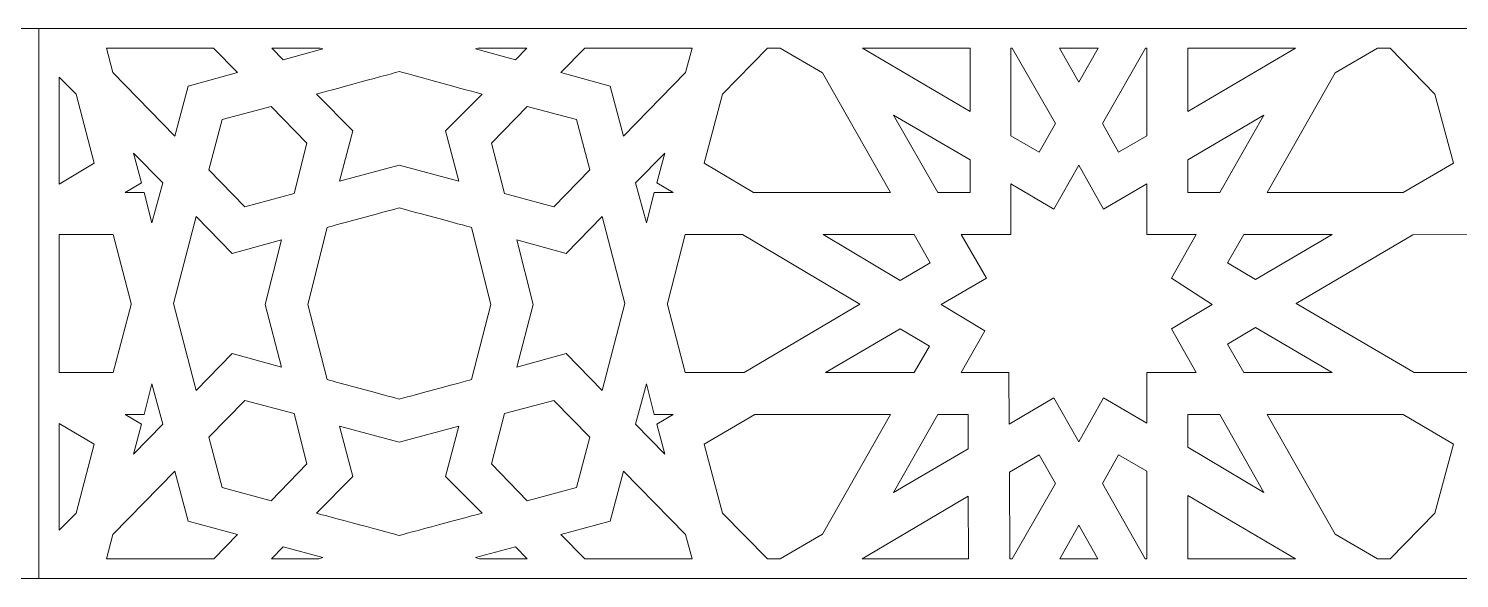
# Model space of a CAD drawing. Header units: millimetres. Extents: x -1689 to 1282, y -352 to 737.
# Drawn here: x 411.1 to 593.4, y -162.8 to -92.8 of the extents above; entities that cross this region are included whole.
import ezdxf

# ---------------------------------------------------------------- set-up
doc = ezdxf.new("R2010")
doc.units = ezdxf.units.MM
doc.header["$MEASUREMENT"] = 0
doc.layers.add('layer 1', color=7, linetype='Continuous')

msp = doc.modelspace()

# ---------------------------------------------------------------- linework, layer by layer
at = {"layer": 'layer 1', "color": 240, "lineweight": 18}
for points, knots in [([(412.3958, -92.8069), (412.3958, -92.8069), (147.3958, -92.8069), (147.3958, -92.8069), (147.3958, -92.8069), (147.3958, -92.8069), (147.3958, -162.8069), (147.3958, -162.8069), (147.3958, -162.8069), (147.3958, -162.8069), (412.3958, -162.8069), (412.3958, -162.8069), (412.3958, -162.8069), (412.3958, -162.8069), (412.3958, -92.8069), (412.3958, -92.8069)], [0, 0, 0, 0, 0.2, 0.2, 0.2, 0.2, 0.4, 0.4, 0.4, 0.4, 0.6, 0.6, 0.6, 0.6, 1, 1, 1, 1]), ([(677.3958, -92.8069), (677.3958, -92.8069), (412.3958, -92.8069), (412.3958, -92.8069), (412.3958, -92.8069), (412.3958, -92.8069), (412.3958, -162.8069), (412.3958, -162.8069), (412.3958, -162.8069), (412.3958, -162.8069), (677.3958, -162.8069), (677.3958, -162.8069), (677.3958, -162.8069), (677.3958, -162.8069), (677.3958, -92.8069), (677.3958, -92.8069)], [0, 0, 0, 0, 0.2, 0.2, 0.2, 0.2, 0.4, 0.4, 0.4, 0.4, 0.6, 0.6, 0.6, 0.6, 1, 1, 1, 1]), ([(421.0141, -95.3069), (421.0141, -95.3069), (434.6646, -95.3069), (434.6646, -95.3069), (434.6646, -95.3069), (434.6646, -95.3069), (437.7191, -98.3963), (437.7191, -98.3963), (437.7191, -98.3963), (437.7191, -98.3963), (431.4383, -100.1253), (431.4383, -100.1253), (431.4383, -100.1253), (431.4383, -100.1253), (429.7473, -106.5119), (429.7473, -106.5119), (429.7473, -106.5119), (429.7473, -106.5119), (421.8237, -98.3963), (421.8237, -98.3963), (421.8237, -98.3963), (421.8237, -98.3963), (421.0141, -95.3069), (421.0141, -95.3069)], [0, 0, 0, 0, 0.14285714, 0.14285714, 0.14285714, 0.14285714, 0.28571429, 0.28571429, 0.28571429, 0.28571429, 0.42857143, 0.42857143, 0.42857143, 0.42857143, 0.57142857, 0.57142857, 0.57142857, 0.57142857, 0.71428571, 0.71428571, 0.71428571, 0.71428571, 1, 1, 1, 1]), ([(442.0704, -95.3069), (442.0704, -95.3069), (448.258, -95.3069), (448.258, -95.3069), (448.258, -95.3069), (448.258, -95.3069), (448.5895, -95.3969), (448.5895, -95.3969), (448.5895, -95.3969), (448.5895, -95.3969), (443.5167, -96.7731), (443.5167, -96.7731), (443.5167, -96.7731), (443.5167, -96.7731), (442.0704, -95.3069), (442.0704, -95.3069)], [0, 0, 0, 0, 0.2, 0.2, 0.2, 0.2, 0.4, 0.4, 0.4, 0.4, 0.6, 0.6, 0.6, 0.6, 1, 1, 1, 1]), ([(468.3844, -95.3069), (468.3844, -95.3069), (474.5719, -95.3069), (474.5719, -95.3069), (474.5719, -95.3069), (474.5719, -95.3069), (473.1257, -96.7731), (473.1257, -96.7731), (473.1257, -96.7731), (473.1257, -96.7731), (468.0529, -95.3969), (468.0529, -95.3969), (468.0529, -95.3969), (468.0529, -95.3969), (468.3844, -95.3069), (468.3844, -95.3069)], [0, 0, 0, 0, 0.2, 0.2, 0.2, 0.2, 0.4, 0.4, 0.4, 0.4, 0.6, 0.6, 0.6, 0.6, 1, 1, 1, 1]), ([(481.9777, -95.3069), (481.9777, -95.3069), (495.628, -95.3069), (495.628, -95.3069), (495.628, -95.3069), (495.628, -95.3069), (494.8184, -98.3963), (494.8184, -98.3963), (494.8184, -98.3963), (494.8184, -98.3963), (486.895, -106.5119), (486.895, -106.5119), (486.895, -106.5119), (486.895, -106.5119), (485.2042, -100.1253), (485.2042, -100.1253), (485.2042, -100.1253), (485.2042, -100.1253), (478.9232, -98.3963), (478.9232, -98.3963), (478.9232, -98.3963), (478.9232, -98.3963), (481.9777, -95.3069), (481.9777, -95.3069)], [0, 0, 0, 0, 0.14285714, 0.14285714, 0.14285714, 0.14285714, 0.28571429, 0.28571429, 0.28571429, 0.28571429, 0.42857143, 0.42857143, 0.42857143, 0.42857143, 0.57142857, 0.57142857, 0.57142857, 0.57142857, 0.71428571, 0.71428571, 0.71428571, 0.71428571, 1, 1, 1, 1]), ([(505.2465, -95.3069), (505.2465, -95.3069), (506.8615, -95.3069), (506.8615, -95.3069), (506.8615, -95.3069), (506.8615, -95.3069), (512.2596, -98.4491), (512.2596, -98.4491), (512.2596, -98.4491), (512.2596, -98.4491), (520.9078, -113.6927), (520.9078, -113.6927), (520.9078, -113.6927), (520.9078, -113.6927), (503.4666, -113.6927), (503.4666, -113.6927), (503.4666, -113.6927), (503.4666, -113.6927), (497.186, -109.9523), (497.186, -109.9523), (497.186, -109.9523), (497.186, -109.9523), (499.5052, -101.1485), (499.5052, -101.1485), (499.5052, -101.1485), (499.5052, -101.1485), (505.2465, -95.3069), (505.2465, -95.3069)], [0, 0, 0, 0, 0.125, 0.125, 0.125, 0.125, 0.25, 0.25, 0.25, 0.25, 0.375, 0.375, 0.375, 0.375, 0.5, 0.5, 0.5, 0.5, 0.625, 0.625, 0.625, 0.625, 0.75, 0.75, 0.75, 0.75, 1, 1, 1, 1]), ([(517.3341, -95.3069), (517.3341, -95.3069), (531.0536, -95.3069), (531.0536, -95.3069), (531.0536, -95.3069), (531.0536, -95.3069), (531.0536, -103.3715), (531.0536, -103.3715), (531.0536, -103.3715), (531.0536, -103.3715), (517.3341, -95.3069), (517.3341, -95.3069)], [0, 0, 0, 0, 0.25, 0.25, 0.25, 0.25, 0.5, 0.5, 0.5, 0.5, 1, 1, 1, 1]), ([(536.2718, -95.3069), (536.2718, -95.3069), (536.4423, -95.3069), (536.4423, -95.3069), (536.4423, -95.3069), (536.4423, -95.3069), (541.9244, -104.8889), (541.9244, -104.8889), (541.9244, -104.8889), (541.9244, -104.8889), (539.8468, -108.5233), (539.8468, -108.5233), (539.8468, -108.5233), (539.8468, -108.5233), (536.2718, -106.4591), (536.2718, -106.4591), (536.2718, -106.4591), (536.2718, -106.4591), (536.2718, -95.3069), (536.2718, -95.3069)], [0, 0, 0, 0, 0.16666667, 0.16666667, 0.16666667, 0.16666667, 0.33333333, 0.33333333, 0.33333333, 0.33333333, 0.5, 0.5, 0.5, 0.5, 0.66666667, 0.66666667, 0.66666667, 0.66666667, 1, 1, 1, 1]), ([(542.4664, -95.3069), (542.4664, -95.3069), (547.3732, -95.3069), (547.3732, -95.3069), (547.3732, -95.3069), (547.3732, -95.3069), (544.9198, -99.6313), (544.9198, -99.6313), (544.9198, -99.6313), (544.9198, -99.6313), (542.4664, -95.3069), (542.4664, -95.3069)], [0, 0, 0, 0, 0.25, 0.25, 0.25, 0.25, 0.5, 0.5, 0.5, 0.5, 1, 1, 1, 1]), ([(553.3975, -95.3069), (553.3975, -95.3069), (553.568, -95.3069), (553.568, -95.3069), (553.568, -95.3069), (553.568, -95.3069), (553.568, -106.4591), (553.568, -106.4591), (553.568, -106.4591), (553.568, -106.4591), (549.993, -108.5233), (549.993, -108.5233), (549.993, -108.5233), (549.993, -108.5233), (547.9154, -104.8889), (547.9154, -104.8889), (547.9154, -104.8889), (547.9154, -104.8889), (553.3975, -95.3069), (553.3975, -95.3069)], [0, 0, 0, 0, 0.16666667, 0.16666667, 0.16666667, 0.16666667, 0.33333333, 0.33333333, 0.33333333, 0.33333333, 0.5, 0.5, 0.5, 0.5, 0.66666667, 0.66666667, 0.66666667, 0.66666667, 1, 1, 1, 1]), ([(558.786, -95.3069), (558.786, -95.3069), (572.5058, -95.3069), (572.5058, -95.3069), (572.5058, -95.3069), (572.5058, -95.3069), (558.786, -103.3715), (558.786, -103.3715), (558.786, -103.3715), (558.786, -103.3715), (558.786, -95.3069), (558.786, -95.3069)], [0, 0, 0, 0, 0.25, 0.25, 0.25, 0.25, 0.5, 0.5, 0.5, 0.5, 1, 1, 1, 1]), ([(582.9782, -95.3069), (582.9782, -95.3069), (584.5888, -95.3069), (584.5888, -95.3069), (584.5888, -95.3069), (584.5888, -95.3069), (590.2862, -101.1485), (590.2862, -101.1485), (590.2862, -101.1485), (590.2862, -101.1485), (592.6538, -109.9523), (592.6538, -109.9523), (592.6538, -109.9523), (592.6538, -109.9523), (586.2282, -113.6927), (586.2282, -113.6927), (586.2282, -113.6927), (586.2282, -113.6927), (568.9318, -113.6927), (568.9318, -113.6927), (568.9318, -113.6927), (568.9318, -113.6927), (577.58, -98.4491), (577.58, -98.4491), (577.58, -98.4491), (577.58, -98.4491), (582.9782, -95.3069), (582.9782, -95.3069)], [0, 0, 0, 0, 0.125, 0.125, 0.125, 0.125, 0.25, 0.25, 0.25, 0.25, 0.375, 0.375, 0.375, 0.375, 0.5, 0.5, 0.5, 0.5, 0.625, 0.625, 0.625, 0.625, 0.75, 0.75, 0.75, 0.75, 1, 1, 1, 1]), ([(417.1373, -101.1485), (417.1373, -101.1485), (419.4563, -109.9523), (419.4563, -109.9523), (419.4563, -109.9523), (419.4563, -109.9523), (414.9959, -112.6087), (414.9959, -112.6087), (414.9959, -112.6087), (414.9959, -112.6087), (414.9959, -98.9697), (414.9959, -98.9697), (414.9959, -98.9697), (414.9959, -98.9697), (417.1373, -101.1485), (417.1373, -101.1485)], [0, 0, 0, 0, 0.2, 0.2, 0.2, 0.2, 0.4, 0.4, 0.4, 0.4, 0.6, 0.6, 0.6, 0.6, 1, 1, 1, 1]), ([(468.8743, -101.1485), (468.8743, -101.1485), (464.2363, -105.8239), (464.2363, -105.8239), (464.2363, -105.8239), (464.2363, -105.8239), (465.9273, -112.2283), (465.9273, -112.2283), (465.9273, -112.2283), (465.9273, -112.2283), (458.3211, -110.1817), (458.3211, -110.1817), (458.3211, -110.1817), (458.3211, -110.1817), (450.7153, -112.2283), (450.7153, -112.2283), (450.7153, -112.2283), (450.7153, -112.2283), (452.4061, -105.8239), (452.4061, -105.8239), (452.4061, -105.8239), (452.4061, -105.8239), (447.7681, -101.1485), (447.7681, -101.1485)], [0, 0, 0, 0, 0.14285714, 0.14285714, 0.14285714, 0.14285714, 0.28571429, 0.28571429, 0.28571429, 0.28571429, 0.42857143, 0.42857143, 0.42857143, 0.42857143, 0.57142857, 0.57142857, 0.57142857, 0.57142857, 0.71428571, 0.71428571, 0.71428571, 0.71428571, 1, 1, 1, 1]), ([(442.0189, -102.7365), (442.0189, -102.7365), (446.5603, -107.3941), (446.5603, -107.3941), (446.5603, -107.3941), (446.5603, -107.3941), (444.9177, -113.7985), (444.9177, -113.7985), (444.9177, -113.7985), (444.9177, -113.7985), (438.6369, -115.5099), (438.6369, -115.5099), (438.6369, -115.5099), (438.6369, -115.5099), (434.0471, -110.7991), (434.0471, -110.7991), (434.0471, -110.7991), (434.0471, -110.7991), (435.7379, -104.3949), (435.7379, -104.3949), (435.7379, -104.3949), (435.7379, -104.3949), (442.0189, -102.7365), (442.0189, -102.7365)], [0, 0, 0, 0, 0.14285714, 0.14285714, 0.14285714, 0.14285714, 0.28571429, 0.28571429, 0.28571429, 0.28571429, 0.42857143, 0.42857143, 0.42857143, 0.42857143, 0.57142857, 0.57142857, 0.57142857, 0.57142857, 0.71428571, 0.71428571, 0.71428571, 0.71428571, 1, 1, 1, 1]), ([(480.9044, -104.3949), (480.9044, -104.3949), (482.5952, -110.7991), (482.5952, -110.7991), (482.5952, -110.7991), (482.5952, -110.7991), (478.0054, -115.5099), (478.0054, -115.5099), (478.0054, -115.5099), (478.0054, -115.5099), (471.7247, -113.7985), (471.7247, -113.7985), (471.7247, -113.7985), (471.7247, -113.7985), (470.0821, -107.3941), (470.0821, -107.3941), (470.0821, -107.3941), (470.0821, -107.3941), (474.6237, -102.7365), (474.6237, -102.7365), (474.6237, -102.7365), (474.6237, -102.7365), (480.9044, -104.3949), (480.9044, -104.3949)], [0, 0, 0, 0, 0.14285714, 0.14285714, 0.14285714, 0.14285714, 0.28571429, 0.28571429, 0.28571429, 0.28571429, 0.42857143, 0.42857143, 0.42857143, 0.42857143, 0.57142857, 0.57142857, 0.57142857, 0.57142857, 0.71428571, 0.71428571, 0.71428571, 0.71428571, 1, 1, 1, 1]), ([(531.0536, -109.5113), (531.0536, -109.5113), (531.0536, -113.6927), (531.0536, -113.6927), (531.0536, -113.6927), (531.0536, -113.6927), (526.9472, -113.6927), (526.9472, -113.6927), (526.9472, -113.6927), (526.9472, -113.6927), (521.2944, -103.8127), (521.2944, -103.8127), (521.2944, -103.8127), (521.2944, -103.8127), (531.0536, -109.5113), (531.0536, -109.5113)], [0, 0, 0, 0, 0.2, 0.2, 0.2, 0.2, 0.4, 0.4, 0.4, 0.4, 0.6, 0.6, 0.6, 0.6, 1, 1, 1, 1]), ([(568.497, -103.8127), (568.497, -103.8127), (562.8924, -113.6927), (562.8924, -113.6927), (562.8924, -113.6927), (562.8924, -113.6927), (558.786, -113.6927), (558.786, -113.6927), (558.786, -113.6927), (558.786, -113.6927), (558.786, -109.5113), (558.786, -109.5113), (558.786, -109.5113), (558.786, -109.5113), (568.497, -103.8127), (568.497, -103.8127)], [0, 0, 0, 0, 0.2, 0.2, 0.2, 0.2, 0.4, 0.4, 0.4, 0.4, 0.6, 0.6, 0.6, 0.6, 1, 1, 1, 1]), ([(424.4809, -108.6821), (424.4809, -108.6821), (428.2013, -112.4223), (428.2013, -112.4223), (428.2013, -112.4223), (428.2013, -112.4223), (426.8001, -117.5387), (426.8001, -117.5387), (426.8001, -117.5387), (426.8001, -117.5387), (425.8337, -113.6927), (425.8337, -113.6927), (425.8337, -113.6927), (425.8337, -113.6927), (423.4181, -113.6927), (423.4181, -113.6927), (423.4181, -113.6927), (423.4181, -113.6927), (425.4955, -112.4577), (425.4955, -112.4577), (425.4955, -112.4577), (425.4955, -112.4577), (424.4809, -108.6821), (424.4809, -108.6821)], [0, 0, 0, 0, 0.14285714, 0.14285714, 0.14285714, 0.14285714, 0.28571429, 0.28571429, 0.28571429, 0.28571429, 0.42857143, 0.42857143, 0.42857143, 0.42857143, 0.57142857, 0.57142857, 0.57142857, 0.57142857, 0.71428571, 0.71428571, 0.71428571, 0.71428571, 1, 1, 1, 1]), ([(491.1468, -112.4577), (491.1468, -112.4577), (493.2242, -113.6927), (493.2242, -113.6927), (493.2242, -113.6927), (493.2242, -113.6927), (490.8086, -113.6927), (490.8086, -113.6927), (490.8086, -113.6927), (490.8086, -113.6927), (489.8422, -117.5387), (489.8422, -117.5387), (489.8422, -117.5387), (489.8422, -117.5387), (488.4412, -112.4223), (488.4412, -112.4223), (488.4412, -112.4223), (488.4412, -112.4223), (492.1614, -108.6821), (492.1614, -108.6821), (492.1614, -108.6821), (492.1614, -108.6821), (491.1468, -112.4577), (491.1468, -112.4577)], [0, 0, 0, 0, 0.14285714, 0.14285714, 0.14285714, 0.14285714, 0.28571429, 0.28571429, 0.28571429, 0.28571429, 0.42857143, 0.42857143, 0.42857143, 0.42857143, 0.57142857, 0.57142857, 0.57142857, 0.57142857, 0.71428571, 0.71428571, 0.71428571, 0.71428571, 1, 1, 1, 1]), ([(556.7084, -131.0531), (556.7084, -131.0531), (559.8488, -136.6107), (559.8488, -136.6107), (559.8488, -136.6107), (559.8488, -136.6107), (553.568, -136.6107), (553.568, -136.6107), (553.568, -136.6107), (553.568, -136.6107), (553.568, -143.0503), (553.568, -143.0503), (553.568, -143.0503), (553.568, -143.0503), (548.0602, -139.8041), (548.0602, -139.8041), (548.0602, -139.8041), (548.0602, -139.8041), (544.9198, -145.4145), (544.9198, -145.4145), (544.9198, -145.4145), (544.9198, -145.4145), (541.731, -139.8041), (541.731, -139.8041), (541.731, -139.8041), (541.731, -139.8041), (536.03, -143.1915), (536.03, -143.1915), (536.03, -143.1915), (536.03, -143.1915), (535.9814, -136.6107), (535.9814, -136.6107), (535.9814, -136.6107), (535.9814, -136.6107), (529.9426, -136.6107), (529.9426, -136.6107), (529.9426, -136.6107), (529.9426, -136.6107), (532.9378, -131.3001), (532.9378, -131.3001), (532.9378, -131.3001), (532.9378, -131.3001), (527.3818, -127.9481), (527.3818, -127.9481), (527.3818, -127.9481), (527.3818, -127.9481), (533.1312, -124.5607), (533.1312, -124.5607), (533.1312, -124.5607), (533.1312, -124.5607), (529.9426, -119.0031), (529.9426, -119.0031), (529.9426, -119.0031), (529.9426, -119.0031), (536.2718, -119.0031), (536.2718, -119.0031), (536.2718, -119.0031), (536.2718, -119.0031), (536.2718, -112.5635), (536.2718, -112.5635), (536.2718, -112.5635), (536.2718, -112.5635), (541.7312, -115.8097), (541.7312, -115.8097), (541.7312, -115.8097), (541.7312, -115.8097), (544.92, -110.1993), (544.92, -110.1993), (544.92, -110.1993), (544.92, -110.1993), (548.0604, -115.8097), (548.0604, -115.8097), (548.0604, -115.8097), (548.0604, -115.8097), (553.5682, -112.5635), (553.5682, -112.5635), (553.5682, -112.5635), (553.5682, -112.5635), (553.568, -119.0031), (553.568, -119.0031), (553.568, -119.0031), (553.568, -119.0031), (559.8488, -119.0031), (559.8488, -119.0031), (559.8488, -119.0031), (559.8488, -119.0031), (556.7084, -124.5607), (556.7084, -124.5607), (556.7084, -124.5607), (556.7084, -124.5607), (561.9266, -127.9481), (561.9266, -127.9481), (561.9266, -127.9481), (561.9266, -127.9481), (556.7084, -131.0531), (556.7084, -131.0531)], [0, 0, 0, 0, 0.04, 0.04, 0.04, 0.04, 0.08, 0.08, 0.08, 0.08, 0.12, 0.12, 0.12, 0.12, 0.16, 0.16, 0.16, 0.16, 0.2, 0.2, 0.2, 0.2, 0.24, 0.24, 0.24, 0.24, 0.28, 0.28, 0.28, 0.28, 0.32, 0.32, 0.32, 0.32, 0.36, 0.36, 0.36, 0.36, 0.4, 0.4, 0.4, 0.4, 0.44, 0.44, 0.44, 0.44, 0.48, 0.48, 0.48, 0.48, 0.52, 0.52, 0.52, 0.52, 0.56, 0.56, 0.56, 0.56, 0.6, 0.6, 0.6, 0.6, 0.64, 0.64, 0.64, 0.64, 0.68, 0.68, 0.68, 0.68, 0.72, 0.72, 0.72, 0.72, 0.76, 0.76, 0.76, 0.76, 0.8, 0.8, 0.8, 0.8, 0.84, 0.84, 0.84, 0.84, 0.88, 0.88, 0.88, 0.88, 0.92, 0.92, 0.92, 0.92, 1, 1, 1, 1]), ([(449.1209, -118.1209), (450.0387, -117.8739), (458.0489, -115.7039), (458.3211, -115.6333), (458.3211, -115.6333), (458.6907, -115.7391), (466.6027, -117.8739), (467.5213, -118.1209)], [0, 0, 0, 0, 0.33333333, 0.33333333, 0.33333333, 0.33333333, 1, 1, 1, 1]), ([(443.3233, -119.6911), (443.3233, -119.6911), (441.2457, -127.9481), (441.2457, -127.9481), (441.2457, -127.9481), (441.2457, -127.9481), (443.3233, -135.9227), (443.3233, -135.9227), (443.3233, -135.9227), (443.3233, -135.9227), (437.0423, -134.1937), (437.0423, -134.1937), (437.0423, -134.1937), (437.0423, -134.1937), (432.4527, -138.8689), (432.4527, -138.8689), (432.4527, -138.8689), (432.4527, -138.8689), (429.5541, -127.8069), (429.5541, -127.8069), (429.5541, -127.8069), (429.5541, -127.8069), (432.4527, -116.7449), (432.4527, -116.7449), (432.4527, -116.7449), (432.4527, -116.7449), (437.0423, -121.4201), (437.0423, -121.4201), (437.0423, -121.4201), (437.0423, -121.4201), (443.3233, -119.6911), (443.3233, -119.6911)], [0, 0, 0, 0, 0.11111111, 0.11111111, 0.11111111, 0.11111111, 0.22222222, 0.22222222, 0.22222222, 0.22222222, 0.33333333, 0.33333333, 0.33333333, 0.33333333, 0.44444444, 0.44444444, 0.44444444, 0.44444444, 0.55555556, 0.55555556, 0.55555556, 0.55555556, 0.66666667, 0.66666667, 0.66666667, 0.66666667, 0.77777778, 0.77777778, 0.77777778, 0.77777778, 1, 1, 1, 1]), ([(449.1209, -137.4929), (449.1209, -137.4929), (446.6569, -127.9481), (446.6569, -127.9481), (446.6569, -127.9481), (446.6569, -127.9481), (449.1209, -118.1209), (449.1209, -118.1209)], [0, 0, 0, 0, 0.33333333, 0.33333333, 0.33333333, 0.33333333, 1, 1, 1, 1]), ([(487.0884, -127.8069), (487.0884, -127.8069), (484.1896, -138.8689), (484.1896, -138.8689), (484.1896, -138.8689), (484.1896, -138.8689), (479.6, -134.1937), (479.6, -134.1937), (479.6, -134.1937), (479.6, -134.1937), (473.3193, -135.9227), (473.3193, -135.9227), (473.3193, -135.9227), (473.3193, -135.9227), (475.3966, -127.9481), (475.3966, -127.9481), (475.3966, -127.9481), (475.3966, -127.9481), (473.3193, -119.6911), (473.3193, -119.6911), (473.3193, -119.6911), (473.3193, -119.6911), (479.6, -121.4201), (479.6, -121.4201), (479.6, -121.4201), (479.6, -121.4201), (484.1896, -116.7449), (484.1896, -116.7449), (484.1896, -116.7449), (484.1896, -116.7449), (487.0884, -127.8069), (487.0884, -127.8069)], [0, 0, 0, 0, 0.11111111, 0.11111111, 0.11111111, 0.11111111, 0.22222222, 0.22222222, 0.22222222, 0.22222222, 0.33333333, 0.33333333, 0.33333333, 0.33333333, 0.44444444, 0.44444444, 0.44444444, 0.44444444, 0.55555556, 0.55555556, 0.55555556, 0.55555556, 0.66666667, 0.66666667, 0.66666667, 0.66666667, 0.77777778, 0.77777778, 0.77777778, 0.77777778, 1, 1, 1, 1]), ([(421.8721, -119.0031), (421.8721, -119.0031), (424.1427, -127.8069), (424.1427, -127.8069), (424.1427, -127.8069), (424.1427, -127.8069), (424.1427, -127.9481), (424.1427, -127.9481), (424.1427, -127.9481), (424.1427, -127.9481), (421.8721, -136.6107), (421.8721, -136.6107), (421.8721, -136.6107), (421.8721, -136.6107), (414.9959, -136.6107), (414.9959, -136.6107), (414.9959, -136.6107), (414.9959, -136.6107), (414.9959, -119.0031), (414.9959, -119.0031), (414.9959, -119.0031), (414.9959, -119.0031), (421.8721, -119.0031), (421.8721, -119.0031)], [0, 0, 0, 0, 0.14285714, 0.14285714, 0.14285714, 0.14285714, 0.28571429, 0.28571429, 0.28571429, 0.28571429, 0.42857143, 0.42857143, 0.42857143, 0.42857143, 0.57142857, 0.57142857, 0.57142857, 0.57142857, 0.71428571, 0.71428571, 0.71428571, 0.71428571, 1, 1, 1, 1]), ([(516.9946, -127.9127), (516.9946, -127.9127), (502.2588, -136.6107), (502.2588, -136.6107), (502.2588, -136.6107), (502.2588, -136.6107), (494.7702, -136.6107), (494.7702, -136.6107), (494.7702, -136.6107), (494.7702, -136.6107), (492.4996, -127.9481), (492.4996, -127.9481), (492.4996, -127.9481), (492.4996, -127.9481), (492.4996, -127.8069), (492.4996, -127.8069), (492.4996, -127.8069), (492.4996, -127.8069), (494.7702, -119.0031), (494.7702, -119.0031), (494.7702, -119.0031), (494.7702, -119.0031), (502.0656, -119.0031), (502.0656, -119.0031), (502.0656, -119.0031), (502.0656, -119.0031), (516.9946, -127.9127), (516.9946, -127.9127)], [0, 0, 0, 0, 0.125, 0.125, 0.125, 0.125, 0.25, 0.25, 0.25, 0.25, 0.375, 0.375, 0.375, 0.375, 0.5, 0.5, 0.5, 0.5, 0.625, 0.625, 0.625, 0.625, 0.75, 0.75, 0.75, 0.75, 1, 1, 1, 1]), ([(523.9518, -119.0031), (523.9518, -119.0031), (525.981, -122.6375), (525.981, -122.6375), (525.981, -122.6375), (525.981, -122.6375), (522.164, -124.8605), (522.164, -124.8605), (522.164, -124.8605), (522.164, -124.8605), (512.3564, -119.0031), (512.3564, -119.0031), (512.3564, -119.0031), (512.3564, -119.0031), (523.9518, -119.0031), (523.9518, -119.0031)], [0, 0, 0, 0, 0.2, 0.2, 0.2, 0.2, 0.4, 0.4, 0.4, 0.4, 0.6, 0.6, 0.6, 0.6, 1, 1, 1, 1]), ([(565.9362, -119.0031), (565.9362, -119.0031), (577.1934, -119.0031), (577.1934, -119.0031), (577.1934, -119.0031), (577.1934, -119.0031), (567.434, -124.7547), (567.434, -124.7547), (567.434, -124.7547), (567.434, -124.7547), (563.8588, -122.6375), (563.8588, -122.6375), (563.8588, -122.6375), (563.8588, -122.6375), (565.9362, -119.0031), (565.9362, -119.0031)], [0, 0, 0, 0, 0.2, 0.2, 0.2, 0.2, 0.4, 0.4, 0.4, 0.4, 0.6, 0.6, 0.6, 0.6, 1, 1, 1, 1]), ([(597.2916, -127.8069), (597.2916, -127.8069), (595.0212, -136.6107), (595.0212, -136.6107), (595.0212, -136.6107), (595.0212, -136.6107), (587.629, -136.6107), (587.629, -136.6107), (587.629, -136.6107), (587.629, -136.6107), (572.6036, -127.8069), (572.6036, -127.8069), (572.6036, -127.8069), (572.6036, -127.8069), (587.4842, -119.0561), (587.4842, -119.0561), (587.4842, -119.0561), (587.4842, -119.0561), (595.0212, -119.0031), (595.0212, -119.0031), (595.0212, -119.0031), (595.0212, -119.0031), (597.2916, -127.8069), (597.2916, -127.8069)], [0, 0, 0, 0, 0.14285714, 0.14285714, 0.14285714, 0.14285714, 0.28571429, 0.28571429, 0.28571429, 0.28571429, 0.42857143, 0.42857143, 0.42857143, 0.42857143, 0.57142857, 0.57142857, 0.57142857, 0.57142857, 0.71428571, 0.71428571, 0.71428571, 0.71428571, 1, 1, 1, 1]), ([(525.884, -133.2233), (525.884, -133.2233), (523.9518, -136.6107), (523.9518, -136.6107), (523.9518, -136.6107), (523.9518, -136.6107), (512.6464, -136.6107), (512.6464, -136.6107), (512.6464, -136.6107), (512.6464, -136.6107), (522.1642, -131.0531), (522.1642, -131.0531), (522.1642, -131.0531), (522.1642, -131.0531), (525.884, -133.2233), (525.884, -133.2233)], [0, 0, 0, 0, 0.2, 0.2, 0.2, 0.2, 0.4, 0.4, 0.4, 0.4, 0.6, 0.6, 0.6, 0.6, 1, 1, 1, 1]), ([(567.434, -130.8591), (567.434, -130.8591), (577.1934, -136.6107), (577.1934, -136.6107), (577.1934, -136.6107), (577.1934, -136.6107), (565.9362, -136.6107), (565.9362, -136.6107), (565.9362, -136.6107), (565.9362, -136.6107), (563.8588, -132.9763), (563.8588, -132.9763), (563.8588, -132.9763), (563.8588, -132.9763), (567.434, -130.8591), (567.434, -130.8591)], [0, 0, 0, 0, 0.2, 0.2, 0.2, 0.2, 0.4, 0.4, 0.4, 0.4, 0.6, 0.6, 0.6, 0.6, 1, 1, 1, 1]), ([(428.2013, -143.1915), (428.2013, -143.1915), (424.4809, -146.9847), (424.4809, -146.9847), (424.4809, -146.9847), (424.4809, -146.9847), (425.4955, -143.1561), (425.4955, -143.1561), (425.4955, -143.1561), (425.4955, -143.1561), (423.4181, -141.9211), (423.4181, -141.9211), (423.4181, -141.9211), (423.4181, -141.9211), (425.8337, -141.9211), (425.8337, -141.9211), (425.8337, -141.9211), (425.8337, -141.9211), (426.8001, -138.0397), (426.8001, -138.0397), (426.8001, -138.0397), (426.8001, -138.0397), (428.2013, -143.1915), (428.2013, -143.1915)], [0, 0, 0, 0, 0.14285714, 0.14285714, 0.14285714, 0.14285714, 0.28571429, 0.28571429, 0.28571429, 0.28571429, 0.42857143, 0.42857143, 0.42857143, 0.42857143, 0.57142857, 0.57142857, 0.57142857, 0.57142857, 0.71428571, 0.71428571, 0.71428571, 0.71428571, 1, 1, 1, 1]), ([(467.5213, -137.4929), (466.6045, -137.7399), (458.5879, -139.9099), (458.3217, -139.9805), (458.3217, -139.9805), (458.0869, -139.9099), (450.0393, -137.7399), (449.1209, -137.4929)], [0, 0, 0, 0, 0.33333333, 0.33333333, 0.33333333, 0.33333333, 1, 1, 1, 1]), ([(489.8422, -138.0397), (489.8422, -138.0397), (490.8086, -141.9211), (490.8086, -141.9211), (490.8086, -141.9211), (490.8086, -141.9211), (493.2242, -141.9211), (493.2242, -141.9211), (493.2242, -141.9211), (493.2242, -141.9211), (491.1468, -143.1561), (491.1468, -143.1561), (491.1468, -143.1561), (491.1468, -143.1561), (492.1614, -146.9847), (492.1614, -146.9847), (492.1614, -146.9847), (492.1614, -146.9847), (488.4412, -143.1915), (488.4412, -143.1915), (488.4412, -143.1915), (488.4412, -143.1915), (489.8422, -138.0397), (489.8422, -138.0397)], [0, 0, 0, 0, 0.14285714, 0.14285714, 0.14285714, 0.14285714, 0.28571429, 0.28571429, 0.28571429, 0.28571429, 0.42857143, 0.42857143, 0.42857143, 0.42857143, 0.57142857, 0.57142857, 0.57142857, 0.57142857, 0.71428571, 0.71428571, 0.71428571, 0.71428571, 1, 1, 1, 1]), ([(438.6369, -140.1569), (438.6369, -140.1569), (444.9177, -141.8153), (444.9177, -141.8153), (444.9177, -141.8153), (444.9177, -141.8153), (446.5603, -148.2197), (446.5603, -148.2197), (446.5603, -148.2197), (446.5603, -148.2197), (442.0189, -152.9303), (442.0189, -152.9303), (442.0189, -152.9303), (442.0189, -152.9303), (435.7379, -151.2189), (435.7379, -151.2189), (435.7379, -151.2189), (435.7379, -151.2189), (434.0471, -144.8147), (434.0471, -144.8147), (434.0471, -144.8147), (434.0471, -144.8147), (438.6369, -140.1569), (438.6369, -140.1569)], [0, 0, 0, 0, 0.14285714, 0.14285714, 0.14285714, 0.14285714, 0.28571429, 0.28571429, 0.28571429, 0.28571429, 0.42857143, 0.42857143, 0.42857143, 0.42857143, 0.57142857, 0.57142857, 0.57142857, 0.57142857, 0.71428571, 0.71428571, 0.71428571, 0.71428571, 1, 1, 1, 1]), ([(478.0054, -140.1569), (478.0054, -140.1569), (482.5952, -144.8147), (482.5952, -144.8147), (482.5952, -144.8147), (482.5952, -144.8147), (480.9044, -151.2189), (480.9044, -151.2189), (480.9044, -151.2189), (480.9044, -151.2189), (474.6237, -152.9303), (474.6237, -152.9303), (474.6237, -152.9303), (474.6237, -152.9303), (470.0821, -148.2197), (470.0821, -148.2197), (470.0821, -148.2197), (470.0821, -148.2197), (471.7247, -141.8153), (471.7247, -141.8153), (471.7247, -141.8153), (471.7247, -141.8153), (478.0054, -140.1569), (478.0054, -140.1569)], [0, 0, 0, 0, 0.14285714, 0.14285714, 0.14285714, 0.14285714, 0.28571429, 0.28571429, 0.28571429, 0.28571429, 0.42857143, 0.42857143, 0.42857143, 0.42857143, 0.57142857, 0.57142857, 0.57142857, 0.57142857, 0.71428571, 0.71428571, 0.71428571, 0.71428571, 1, 1, 1, 1]), ([(520.9078, -141.9211), (520.9078, -141.9211), (512.2596, -157.1647), (512.2596, -157.1647), (512.2596, -157.1647), (512.2596, -157.1647), (506.8615, -160.3069), (506.8615, -160.3069), (506.8615, -160.3069), (506.8615, -160.3069), (505.2432, -160.3069), (505.2432, -160.3069), (505.2432, -160.3069), (505.2432, -160.3069), (499.5052, -154.5005), (499.5052, -154.5005), (499.5052, -154.5005), (499.5052, -154.5005), (497.186, -145.7143), (497.186, -145.7143), (497.186, -145.7143), (497.186, -145.7143), (503.6118, -141.9211), (503.6118, -141.9211), (503.6118, -141.9211), (503.6118, -141.9211), (520.9078, -141.9211), (520.9078, -141.9211)], [0, 0, 0, 0, 0.125, 0.125, 0.125, 0.125, 0.25, 0.25, 0.25, 0.25, 0.375, 0.375, 0.375, 0.375, 0.5, 0.5, 0.5, 0.5, 0.625, 0.625, 0.625, 0.625, 0.75, 0.75, 0.75, 0.75, 1, 1, 1, 1]), ([(530.8124, -141.9211), (530.8124, -141.9211), (530.8124, -146.2967), (530.8124, -146.2967), (530.8124, -146.2967), (530.8124, -146.2967), (521.2944, -151.8541), (521.2944, -151.8541), (521.2944, -151.8541), (521.2944, -151.8541), (526.9472, -141.9211), (526.9472, -141.9211), (526.9472, -141.9211), (526.9472, -141.9211), (530.8124, -141.9211), (530.8124, -141.9211)], [0, 0, 0, 0, 0.2, 0.2, 0.2, 0.2, 0.4, 0.4, 0.4, 0.4, 0.6, 0.6, 0.6, 0.6, 1, 1, 1, 1]), ([(562.8924, -141.9211), (562.8924, -141.9211), (568.497, -151.8541), (568.497, -151.8541), (568.497, -151.8541), (568.497, -151.8541), (558.786, -146.1025), (558.786, -146.1025), (558.786, -146.1025), (558.786, -146.1025), (558.786, -141.9211), (558.786, -141.9211), (558.786, -141.9211), (558.786, -141.9211), (562.8924, -141.9211), (562.8924, -141.9211)], [0, 0, 0, 0, 0.2, 0.2, 0.2, 0.2, 0.4, 0.4, 0.4, 0.4, 0.6, 0.6, 0.6, 0.6, 1, 1, 1, 1]), ([(590.2862, -154.5005), (590.2862, -154.5005), (584.592, -160.3069), (584.592, -160.3069), (584.592, -160.3069), (584.592, -160.3069), (582.9782, -160.3069), (582.9782, -160.3069), (582.9782, -160.3069), (582.9782, -160.3069), (577.58, -157.1647), (577.58, -157.1647), (577.58, -157.1647), (577.58, -157.1647), (568.9316, -141.9211), (568.9316, -141.9211), (568.9316, -141.9211), (568.9316, -141.9211), (586.2282, -141.9211), (586.2282, -141.9211), (586.2282, -141.9211), (586.2282, -141.9211), (592.6538, -145.7143), (592.6538, -145.7143), (592.6538, -145.7143), (592.6538, -145.7143), (590.2862, -154.5005), (590.2862, -154.5005)], [0, 0, 0, 0, 0.125, 0.125, 0.125, 0.125, 0.25, 0.25, 0.25, 0.25, 0.375, 0.375, 0.375, 0.375, 0.5, 0.5, 0.5, 0.5, 0.625, 0.625, 0.625, 0.625, 0.75, 0.75, 0.75, 0.75, 1, 1, 1, 1]), ([(419.4563, -145.7143), (419.4563, -145.7143), (417.1373, -154.5005), (417.1373, -154.5005), (417.1373, -154.5005), (417.1373, -154.5005), (414.9959, -156.6674), (414.9959, -156.6674), (414.9959, -156.6674), (414.9959, -156.6674), (414.9959, -143.0813), (414.9959, -143.0813), (414.9959, -143.0813), (414.9959, -143.0813), (419.4563, -145.7143), (419.4563, -145.7143)], [0, 0, 0, 0, 0.2, 0.2, 0.2, 0.2, 0.4, 0.4, 0.4, 0.4, 0.6, 0.6, 0.6, 0.6, 1, 1, 1, 1]), ([(447.7681, -154.5005), (447.7681, -154.5005), (452.4063, -149.8429), (452.4063, -149.8429), (452.4063, -149.8429), (452.4063, -149.8429), (450.7153, -143.4385), (450.7153, -143.4385), (450.7153, -143.4385), (450.7153, -143.4385), (458.3213, -145.4851), (458.3213, -145.4851), (458.3213, -145.4851), (458.3213, -145.4851), (465.9273, -143.4385), (465.9273, -143.4385), (465.9273, -143.4385), (465.9273, -143.4385), (464.2361, -149.8429), (464.2361, -149.8429)], [0, 0, 0, 0, 0.16666667, 0.16666667, 0.16666667, 0.16666667, 0.33333333, 0.33333333, 0.33333333, 0.33333333, 0.5, 0.5, 0.5, 0.5, 0.66666667, 0.66666667, 0.66666667, 0.66666667, 1, 1, 1, 1]), ([(541.9244, -150.7249), (541.9244, -150.7249), (536.4388, -160.3069), (536.4388, -160.3069), (536.4388, -160.3069), (536.4388, -160.3069), (536.1245, -160.3069), (536.1245, -160.3069), (536.1245, -160.3069), (536.1245, -160.3069), (536.0782, -149.2959), (536.0782, -149.2959), (536.0782, -149.2959), (536.0782, -149.2959), (539.8468, -147.0905), (539.8468, -147.0905), (539.8468, -147.0905), (539.8468, -147.0905), (541.9244, -150.7249), (541.9244, -150.7249)], [0, 0, 0, 0, 0.16666667, 0.16666667, 0.16666667, 0.16666667, 0.33333333, 0.33333333, 0.33333333, 0.33333333, 0.5, 0.5, 0.5, 0.5, 0.66666667, 0.66666667, 0.66666667, 0.66666667, 1, 1, 1, 1]), ([(553.568, -149.1547), (553.568, -149.1547), (553.568, -160.3069), (553.568, -160.3069), (553.568, -160.3069), (553.568, -160.3069), (553.3683, -160.3069), (553.3683, -160.3069), (553.3683, -160.3069), (553.3683, -160.3069), (547.9154, -150.7249), (547.9154, -150.7249), (547.9154, -150.7249), (547.9154, -150.7249), (549.993, -147.0905), (549.993, -147.0905), (549.993, -147.0905), (549.993, -147.0905), (553.568, -149.1547), (553.568, -149.1547)], [0, 0, 0, 0, 0.16666667, 0.16666667, 0.16666667, 0.16666667, 0.33333333, 0.33333333, 0.33333333, 0.33333333, 0.5, 0.5, 0.5, 0.5, 0.66666667, 0.66666667, 0.66666667, 0.66666667, 1, 1, 1, 1]), ([(431.4383, -155.5415), (431.4383, -155.5415), (437.7191, -157.2175), (437.7191, -157.2175), (437.7191, -157.2175), (437.7191, -157.2175), (434.6845, -160.3069), (434.6845, -160.3069), (434.6845, -160.3069), (434.6845, -160.3069), (421.0141, -160.3069), (421.0141, -160.3069), (421.0141, -160.3069), (421.0141, -160.3069), (421.8237, -157.2175), (421.8237, -157.2175), (421.8237, -157.2175), (421.8237, -157.2175), (429.7473, -149.1547), (429.7473, -149.1547), (429.7473, -149.1547), (429.7473, -149.1547), (431.4383, -155.5415), (431.4383, -155.5415)], [0, 0, 0, 0, 0.14285714, 0.14285714, 0.14285714, 0.14285714, 0.28571429, 0.28571429, 0.28571429, 0.28571429, 0.42857143, 0.42857143, 0.42857143, 0.42857143, 0.57142857, 0.57142857, 0.57142857, 0.57142857, 0.71428571, 0.71428571, 0.71428571, 0.71428571, 1, 1, 1, 1]), ([(494.8184, -157.2175), (494.8184, -157.2175), (495.628, -160.3069), (495.628, -160.3069), (495.628, -160.3069), (495.628, -160.3069), (481.9578, -160.3069), (481.9578, -160.3069), (481.9578, -160.3069), (481.9578, -160.3069), (478.9232, -157.2175), (478.9232, -157.2175), (478.9232, -157.2175), (478.9232, -157.2175), (485.2042, -155.5415), (485.2042, -155.5415), (485.2042, -155.5415), (485.2042, -155.5415), (486.895, -149.1547), (486.895, -149.1547), (486.895, -149.1547), (486.895, -149.1547), (494.8184, -157.2175), (494.8184, -157.2175)], [0, 0, 0, 0, 0.14285714, 0.14285714, 0.14285714, 0.14285714, 0.28571429, 0.28571429, 0.28571429, 0.28571429, 0.42857143, 0.42857143, 0.42857143, 0.42857143, 0.57142857, 0.57142857, 0.57142857, 0.57142857, 0.71428571, 0.71428571, 0.71428571, 0.71428571, 1, 1, 1, 1]), ([(530.8124, -152.3481), (530.8124, -152.3481), (530.8777, -160.3069), (530.8777, -160.3069), (530.8777, -160.3069), (530.8777, -160.3069), (517.3289, -160.3069), (517.3289, -160.3069), (517.3289, -160.3069), (517.3289, -160.3069), (530.8124, -152.3481), (530.8124, -152.3481)], [0, 0, 0, 0, 0.25, 0.25, 0.25, 0.25, 0.5, 0.5, 0.5, 0.5, 1, 1, 1, 1]), ([(558.786, -152.2423), (558.786, -152.2423), (572.5058, -160.3069), (572.5058, -160.3069), (572.5058, -160.3069), (572.5058, -160.3069), (558.786, -160.3069), (558.786, -160.3069), (558.786, -160.3069), (558.786, -160.3069), (558.786, -152.2423), (558.786, -152.2423)], [0, 0, 0, 0, 0.25, 0.25, 0.25, 0.25, 0.5, 0.5, 0.5, 0.5, 1, 1, 1, 1]), ([(468.8743, -154.5005), (467.8321, -154.7829), (458.6873, -157.2351), (458.3207, -157.3411), (458.3207, -157.3411), (457.8157, -157.1999), (448.8087, -154.7829), (447.7681, -154.5005)], [0, 0, 0, 0, 0.33333333, 0.33333333, 0.33333333, 0.33333333, 1, 1, 1, 1]), ([(544.9198, -156.0355), (544.9198, -156.0355), (547.3431, -160.3069), (547.3431, -160.3069), (547.3431, -160.3069), (547.3431, -160.3069), (542.497, -160.3069), (542.497, -160.3069), (542.497, -160.3069), (542.497, -160.3069), (544.9198, -156.0355), (544.9198, -156.0355)], [0, 0, 0, 0, 0.25, 0.25, 0.25, 0.25, 0.5, 0.5, 0.5, 0.5, 1, 1, 1, 1]), ([(443.5167, -158.7877), (443.5167, -158.7877), (448.5895, -160.1639), (448.5895, -160.1639), (448.5895, -160.1639), (448.5895, -160.1639), (448.0888, -160.3069), (448.0888, -160.3069), (448.0888, -160.3069), (448.0888, -160.3069), (442.039, -160.3069), (442.039, -160.3069), (442.039, -160.3069), (442.039, -160.3069), (443.5167, -158.7877), (443.5167, -158.7877)], [0, 0, 0, 0, 0.2, 0.2, 0.2, 0.2, 0.4, 0.4, 0.4, 0.4, 0.6, 0.6, 0.6, 0.6, 1, 1, 1, 1]), ([(473.1257, -158.7877), (473.1257, -158.7877), (474.6033, -160.3069), (474.6033, -160.3069), (474.6033, -160.3069), (474.6033, -160.3069), (468.5536, -160.3069), (468.5536, -160.3069), (468.5536, -160.3069), (468.5536, -160.3069), (468.0529, -160.1639), (468.0529, -160.1639), (468.0529, -160.1639), (468.0529, -160.1639), (473.1257, -158.7877), (473.1257, -158.7877)], [0, 0, 0, 0, 0.2, 0.2, 0.2, 0.2, 0.4, 0.4, 0.4, 0.4, 0.6, 0.6, 0.6, 0.6, 1, 1, 1, 1])]:
    msp.add_open_spline(points, degree=3, knots=knots, dxfattribs=at)
for points in [[(447.7681, -101.1485), (448.8039, -100.8663), (458.0187, -98.3609), (458.3213, -98.2727)], [(458.3213, -98.2727), (458.5237, -98.3257), (467.8393, -100.8663), (468.8743, -101.1485)], [(467.5213, -118.1209), (467.5213, -118.1209), (469.9855, -127.9481), (469.9855, -127.9481)], [(469.9855, -127.9481), (469.9855, -127.9481), (467.5213, -137.4929), (467.5213, -137.4929)], [(464.2361, -149.8429), (464.2361, -149.8429), (468.8743, -154.5005), (468.8743, -154.5005)]]:
    msp.add_open_spline(points, degree=3, dxfattribs=at)

doc.saveas('drawing.dxf')
